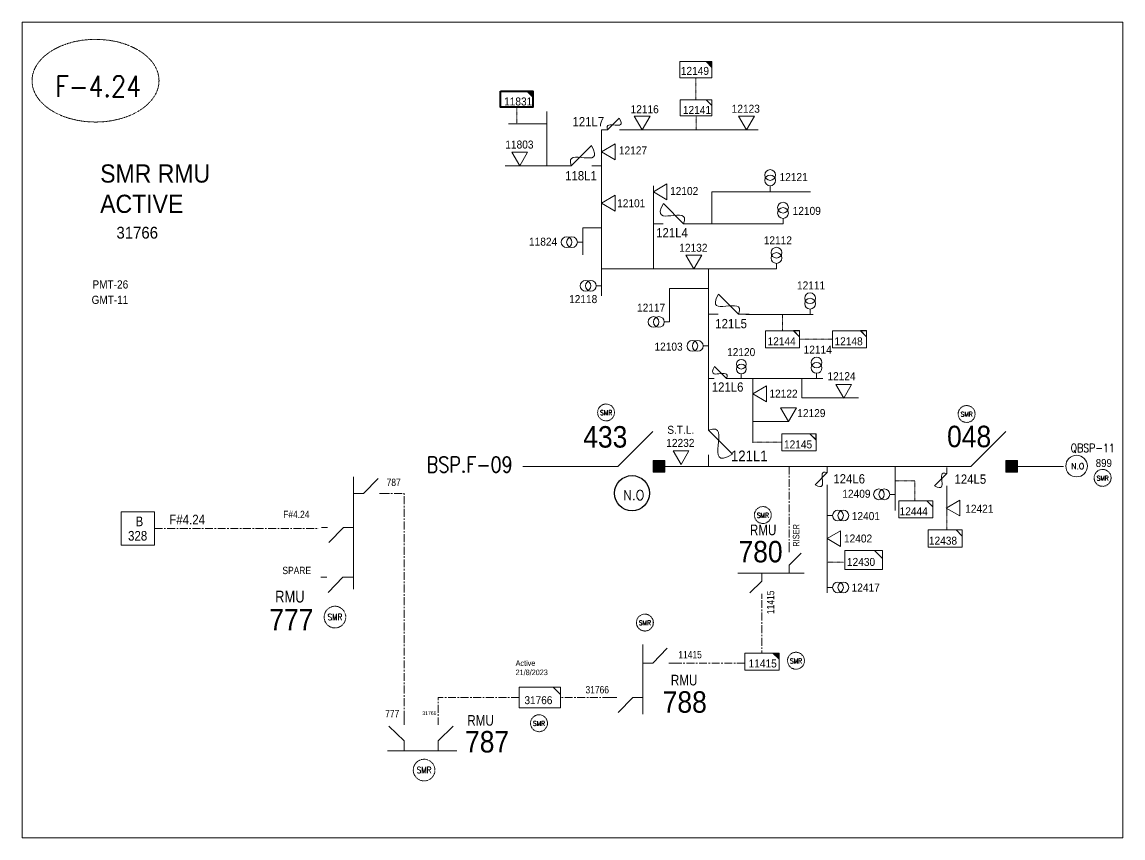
# Model space of a CAD drawing. Header units: metres. Extents: x 65984 to 144644, y -19036 to 23726.
# Drawn here: x 108278 to 110049, y -18641 to -17328 of the extents above; entities that cross this region are included whole.
import ezdxf
from ezdxf.enums import TextEntityAlignment as Align

# ---------------------------------------------------------------- set-up
doc = ezdxf.new("R2010")
doc.units = ezdxf.units.M
doc.header["$MEASUREMENT"] = 0
for name, pattern in [('( Center )', [2, 1.25, -0.25, 0.25, -0.25]), ('DGN Style 3', [0.013877, 0, -0.013877]), ('DGN Style 4', [1.6, 0.8, -0.4, 0, -0.4])]:
    doc.linetypes.add(name, pattern=pattern)
doc.layers.get('0').update_dxf_attribs({"color": 95, "lineweight": 40})
for name, color, linetype, lineweight in [('ABS', 7, 'Continuous', 40), ('ABS NUMBER', 112, 'Continuous', 30), ('d_eos', 111, 'Continuous', 40), ('d_eos no', 121, 'Continuous', 40), ('d_fco', 5, 'Continuous', 40), ('d_fco text', 95, 'Continuous', 40), ('d_oh branch', 94, 'Continuous', 40), ('d_switch', 95, 'Continuous', 40), ('d_tf', 1, 'Continuous', 40), ('d_tf no', 6, 'Continuous', 40), ('d_tf_200', 1, 'Continuous', 40), ('d_ug cable', 95, 'Continuous', 40), ('d_ug main line', 95, 'Continuous', 40), ('d_unit sub', 7, 'Continuous', 40), ('fedr no', 95, 'Continuous', 40), ('GRID STATION  04', 7, 'Continuous', 40), ('O H MAIN FEEDER', 4, 'Continuous', 100), ('SW N O', 114, 'Continuous', 30)]:
    doc.layers.add(name, color=color, linetype=linetype, lineweight=lineweight)
doc.styles.add('NASKHF', font='naskhf.shx', dxfattribs={"height": 8})
doc.styles.add('Style-Arial', font='arial.ttf')
doc.styles.add('Style-ENGINEERING', font='ENGINEERING.shx')
doc.styles.add('Style-msdefault', font='msdefault.shx')
doc.styles.add('Style-simplex', font='simplex.shx')
doc.styles.add('Style-STANDARD', font='STANDARD.shx')

# ---------------------------------------------------------------- blocks, each defined once
blk = doc.blocks.new('TF_8')
at = {"color": 0, "linetype": 'ByBlock', "lineweight": -2}
blk.add_line((6.3, 4.95), (9.9, 1.35), dxfattribs=at)
blk.add_3dface([(-10.1, 4.95), (9.9, 4.95), (9.9, -5.05), (-10.1, -5.05)], dxfattribs=at)
blk = doc.blocks.new('exist.us-1000kva')
at = {"color": 0, "linetype": 'ByBlock', "lineweight": -2, "flags": 128}
blk.add_lwpolyline([(40, 12.9), (32.8, 20), (40, 20)], close=True, dxfattribs=at)
at = {"color": 0, "linetype": 'ByBlock', "lineweight": -2, "extrusion": (0, 0, -1)}
blk.add_solid([(-40, 12.9), (-32.8, 20), (-40, 20)], dxfattribs=at)
at = {"color": 0, "linetype": 'ByBlock', "lineweight": -2, "xscale": 2, "yscale": 2}
blk.add_blockref('TF_8', (20.2, 10.1), dxfattribs=at)
blk = doc.blocks.new('*U1259')
at = {"layer": 'd_eos', "color": 2, "linetype": 'Continuous', "lineweight": 13, "ltscale": 1.899626}
for p, q in [((8.43, 12.09), (8.43, 14.91)), ((8.43, 4.64), (15.43, 11.44)), ((8.43, 0), (8.43, 4.64)), ((22.32, -0.01), (-16.15, 0)), ((-7.43, -4.65), (-14.43, -11.45)), ((-7.43, 0), (-7.43, -4.65)), ((-7.43, -12.1), (-7.43, -14.92))]:
    blk.add_line(p, q, dxfattribs=at)
blk = doc.blocks.new('TFU_138')
at = {"layer": 'd_tf_200', "color": 194, "linetype": 'Continuous', "lineweight": 13}
blk.add_line((0, 10), (0, 0), dxfattribs=at)
for centre in [(0, 30), (0, 20)]:
    blk.add_circle(centre, 10, dxfattribs=at)
blk = doc.blocks.new('*U1261')
at = {"layer": 'd_unit sub', "color": 194, "linetype": 'Continuous', "lineweight": 13}
for p, q in [((-9.2, 4.61), (9.19, 4.61)), ((-9.2, -4.58), (-9.2, 4.61)), ((9.19, 0.73), (5.31, 4.61)), ((5.97, 4.61), (9.19, 4.61)), ((9.19, 4.61), (9.19, 1.4)), ((9.19, 4.61), (9.19, -4.58)), ((9.19, -4.58), (-9.2, -4.58))]:
    blk.add_line(p, q, dxfattribs=at)
blk = doc.blocks.new('FUSE01')
at = {"color": 0, "linetype": 'ByBlock', "lineweight": -2}
blk.add_line((0, -17.15), (0, -22.55), dxfattribs=at)
at = {"color": 0, "linetype": 'ByBlock', "lineweight": -2, "flags": 128}
blk.add_lwpolyline([(0, 0.05), (0, -5.75), (-11.2, -16.95)], dxfattribs=at)
at = {"color": 0, "linetype": 'ByBlock', "lineweight": -2}
blk.add_open_spline([(-11.2, -16.95), (3.4, -25.35), (-11.6, -1.35), (0, -5.75)], degree=3, dxfattribs=at)
blk = doc.blocks.new('ABS2_1_1')
at = {"color": 0, "linetype": 'ByBlock', "lineweight": -2, "ltscale": 500}
for q in [(-29900, 43500), (0, 0)]:
    blk.add_line((0, 13600), q, dxfattribs=at)
at = {"color": 0, "linetype": 'ByBlock', "lineweight": -2, "ltscale": 500, "flags": 128}
for points in [[(5000, 43600), (-5000, 43600), (-5000, 53600), (5000, 53600)], [(3791, 49653), (3791, 49653), (3791, 49653)]]:
    blk.add_lwpolyline(points, close=True, dxfattribs=at)
at = {"color": 0, "linetype": 'ByBlock', "lineweight": -2, "ltscale": 500}
for points in [[(5000, 43600), (-5000, 43600), (5000, 53600), (-5000, 53600)], [(3791, 49653), (3791, 49653), (3791, 49653)]]:
    blk.add_solid(points, dxfattribs=at)
blk = doc.blocks.new('*U1012')
at = {"layer": 'd_fco', "color": 7, "linetype": 'Continuous', "lineweight": 13}
blk.add_line((-4.6, 4.21), (-10.13, 4.21), dxfattribs=at)
at = {"layer": 'd_fco', "color": 7, "linetype": 'Continuous', "lineweight": 13, "flags": 128}
blk.add_lwpolyline([(13.02, 4.21), (7.07, 4.21), (-4.4, -7.26)], dxfattribs=at)
at = {"layer": 'd_fco', "color": 7, "linetype": 'Continuous', "lineweight": 13}
blk.add_open_spline([(-4.4, -7.26), (-13, 7.69), (11.58, -7.67), (7.07, 4.21)], degree=3, dxfattribs=at)
blk = doc.blocks.new('*U3036')
at = {"layer": 'd_unit sub', "color": 2, "linetype": 'Continuous', "lineweight": 13, "flags": 128}
blk.add_lwpolyline([(20, 10), (20, 2.7), (12.8, 10)], close=True, dxfattribs=at)
at = {"layer": 'd_unit sub', "color": 2, "linetype": 'Continuous', "lineweight": 13, "xscale": 2, "yscale": 2, "zscale": 0.8845711694560098, "rotation": 359.9999999999999}
blk.add_blockref('TF_8', (0.2, 0.1), dxfattribs=at)
blk = doc.blocks.new('TRA1_1182')
at = {"layer": 'd_tf', "color": 194, "linetype": 'Continuous', "lineweight": 13, "ltscale": 0.001286, "flags": 128}
blk.add_lwpolyline([(10, -17), (0, 0), (-10, -17)], close=True, dxfattribs=at)
blk = doc.blocks.new('TRA1_1181')
at = {"layer": 'd_tf', "color": 194, "linetype": 'Continuous', "lineweight": 13, "ltscale": 0.001286, "xscale": 1.000046566207833, "yscale": 1.000046566207833, "zscale": 1.000046566207833, "rotation": 180}
blk.add_blockref('TRA1_1182', (0, 0), dxfattribs=at)
blk = doc.blocks.new('*U3039')
at = {"layer": 'd_unit sub', "color": 194, "linetype": 'Continuous', "lineweight": 13, "flags": 128}
blk.add_lwpolyline([(5.07, 3.99), (7.93, 3.99), (7.93, 1.13)], close=True, dxfattribs=at)
at = {"layer": 'd_unit sub', "color": 194, "linetype": 'Continuous', "lineweight": 13, "xscale": 0.7946313405145354, "yscale": 0.7946313405145354, "zscale": 0.3973156702572677, "rotation": 359.9999999999999}
blk.add_blockref('TF_8', (0.07, 0.05), dxfattribs=at)
blk = doc.blocks.new('TRA1_1184')
at = {"layer": 'd_tf', "color": 194, "linetype": 'Continuous', "lineweight": 13, "ltscale": 0.001286, "extrusion": (0, 0, -1), "flags": 128}
blk.add_lwpolyline([(-10, -17), (0, 0), (10, -17)], close=True, dxfattribs=at)
blk = doc.blocks.new('TRA1_1183')
at = {"layer": 'd_tf', "color": 194, "linetype": 'Continuous', "lineweight": 13, "ltscale": 0.001286, "xscale": 1.000046566207834, "yscale": 1.000046566207834, "zscale": 1.000046566207834, "rotation": 180}
blk.add_blockref('TRA1_1184', (0, 0), dxfattribs=at)
blk = doc.blocks.new('*U1430')
at = {"layer": 'SW N O', "color": 3, "lineweight": 13}
blk.add_circle((0, 0), 16.8, dxfattribs=at)
at = {"layer": 'SW N O', "color": 3, "lineweight": 13, "style": 'Style-STANDARD'}
blk.add_text('N.O', height=9.6, dxfattribs=at).set_placement((1.7, -0.2), align=Align.MIDDLE_CENTER)
blk = doc.blocks.new('*U3529')
at = {"layer": 'SW N O', "color": 3}
blk.add_circle((0, 0), 16.8, dxfattribs=at)
at = {"layer": 'SW N O', "color": 3, "insert": (1.7, -1.8), "char_height": 9.6, "attachment_point": 5, "line_spacing_factor": 0.6, "style": 'Style-STANDARD'}
blk.add_mtext('N.O', dxfattribs=at)

msp = doc.modelspace()

# ---------------------------------------------------------------- linework, layer by layer
at = {"layer": 'd_eos', "color": 2, "linetype": 'Continuous', "lineweight": 13, "ltscale": 2.206107}
for p, q in [((108811.4, -18059.9), (108811.4, -18240.6)), ((108827.4, -18086.7), (108850.9, -18062.5)), ((108811.4, -18086.7), (108827.4, -18086.7)), ((108853.2, -18086.7), (108862.9, -18086.7)), ((108769.6, -18141.5), (108759.8, -18141.5)), ((108795.3, -18141.5), (108771.8, -18165.7)), ((108811.4, -18141.5), (108795.3, -18141.5)), ((108768.4, -18221.5), (108758.7, -18221.5)), ((108794.2, -18221.5), (108770.7, -18245.7)), ((108810.2, -18221.5), (108794.2, -18221.5)), ((109276.7, -18441.5), (109276.6, -18329.8)), ((109292.7, -18359.9), (109316.2, -18335.7)), ((109276.6, -18359.9), (109292.7, -18359.9)), ((109318.4, -18359.9), (109328.2, -18359.9)), ((109234.9, -18414.7), (109225.1, -18414.8)), ((109260.6, -18414.7), (109237.1, -18439)), ((109276.6, -18414.7), (109260.6, -18414.7)), ((108892.7, -18458.9), (108892.7, -18449.1)), ((108947.5, -18458.9), (108947.5, -18449.1)), ((108892.7, -18484.6), (108868.5, -18461.1)), ((108947.5, -18484.6), (108971.7, -18461.1)), ((108892.7, -18500.7), (108892.7, -18484.6)), ((108947.5, -18500.7), (108947.5, -18484.6)), ((108865.9, -18500.7), (108977.6, -18500.7))]:
    msp.add_line(p, q, dxfattribs=at)
at = {"layer": 'd_oh branch', "color": 194, "linetype": 'Continuous', "lineweight": 13}
for p, q in [((109122.2, -17472), (109122.2, -17559.2)), ((109122.2, -17491.6), (109060.9, -17491.6)), ((109210.4, -17768.8), (109210.4, -17501.4)), ((109462.3, -17501.4), (109247.6, -17501.4)), ((109147.7, -17559.2), (109055.4, -17559.2)), ((109293.7, -17725), (109293.7, -17591.5)), ((109387.7, -17652.6), (109387.7, -17601.2)), ((109387.7, -17601.2), (109546.7, -17601.2)), ((109354.6, -17652.6), (109502.3, -17652.6)), ((109210.4, -17659.4), (109180.1, -17659.4)), ((109180.1, -17659.4), (109180.1, -17702.5)), ((109491.7, -17725), (109210.4, -17725)), ((109382.4, -17725), (109382.4, -17975.8)), ((109319.9, -17756.5), (109319.9, -17810.6)), ((109382.4, -17756.5), (109319.9, -17756.5)), ((109442.6, -17798.4), (109550.8, -17798.4)), ((109416.5, -17901.8), (109566.4, -17901.8)), ((109453.7, -17901.8), (109453.7, -18005)), ((109532.6, -17901.8), (109532.6, -17932.5)), ((109532.6, -17932.5), (109623.7, -17932.5)), ((109453.7, -17970.7), (109511.2, -17970.7)), ((109682.4, -18043.1), (109682.4, -18114.1)), ((109573.4, -18075.6), (109573.4, -18246.2)), ((109765.6, -18082.5), (109765.6, -18120.4))]:
    msp.add_line(p, q, dxfattribs=at)
at = {"layer": 'd_ug cable', "color": 194, "linetype": 'DGN Style 3', "lineweight": 13}
for p, q in [((109362.2, -17453.4), (109362.2, -17417.6)), ((109362.6, -17478.9), (109362.6, -17501.4)), ((109501.4, -17798.4), (109501.4, -17824.6)), ((109528.9, -17838.3), (109581.7, -17838.3)), ((109500.4, -18004.2), (109453.7, -18004.2)), ((109600.2, -18197.2), (109573.4, -18197.2))]:
    msp.add_line(p, q, dxfattribs=at)
at = {"layer": 'd_ug cable', "color": 194, "linetype": 'DGN Style 3', "lineweight": 13, "flags": 128}
for points in [[(109074, -17491.6), (109074, -17465)], [(109682.4, -18066.5), (109714.1, -18066.5), (109714.1, -18098.2)], [(109765.6, -18120.4), (109765.6, -18145.3)]]:
    msp.add_lwpolyline(points, dxfattribs=at)
at = {"layer": 'd_ug cable', "color": 2, "linetype": 'DGN Style 4', "lineweight": 13}
for centre in [(109217.7, -17956.2), (109797.6, -17958.7), (110016.3, -18061.5), (109469.8, -18121.3), (109280.1, -18294.3), (109523.1, -18355.7), (109109.8, -18456.3)]:
    msp.add_circle(centre, 13.6, dxfattribs=at)
at = {"layer": 'd_ug cable', "color": 2, "linetype": 'DGN Style 3', "lineweight": 13}
for centre in [(108781.6, -18285.5), (108925, -18531.7)]:
    msp.add_circle(centre, 17.4, dxfattribs=at)
at = {"layer": 'd_ug main line', "color": 194, "linetype": '( Center )', "lineweight": 13, "ltscale": 10.16064}
msp.add_line((109512.1, -18043.1), (109512.3, -18173.2), dxfattribs=at)
at = {"layer": 'd_ug main line', "color": 194, "linetype": '( Center )', "lineweight": 13, "ltscale": 10.155313, "flags": 128}
for points in [[(108892.7, -18449.1), (108892.7, -18086.7), (108862.9, -18086.7)], [(108491.5, -18142.9), (108755.6, -18142.9)], [(109468.3, -18258), (109468.3, -18343.4)], [(109440.9, -18359.9), (109319.3, -18359.9)], [(109077.7, -18414.7), (108947.5, -18414.7), (108947.5, -18449.1)], [(109224.7, -18414.7), (109144.4, -18414.7)]]:
    msp.add_lwpolyline(points, dxfattribs=at)
at = {"layer": 'fedr no', "color": 82, "linetype": 'DGN Style 3', "lineweight": 13, "true_color": 0x1dc70e}
msp.add_ellipse((108396.5, -17422.4), major_axis=(102.1, 0), ratio=0.651175, dxfattribs=at)
at = {"layer": 'GRID STATION  04', "color": 194, "linetype": 'Continuous', "lineweight": 13, "ltscale": 1.824679, "flags": 128}
msp.add_lwpolyline([(108437.9, -18116.2), (108437.9, -18169.7), (108491.5, -18169.7), (108491.5, -18116.2)], close=True, dxfattribs=at)
at = {"layer": 'O H MAIN FEEDER', "color": 134, "lineweight": 13, "ltscale": 1.687584}
msp.add_line((109083.7, -18043.1), (109220.8, -18043.1), dxfattribs=at)
at = {"layer": 'O H MAIN FEEDER', "color": 194, "lineweight": 13, "ltscale": 1.687584}
msp.add_line((109304.3, -18043.1), (109804.4, -18043.1), dxfattribs=at)
at = {"layer": 'O H MAIN FEEDER', "color": 11, "lineweight": 13, "ltscale": 1.687584}
msp.add_line((109879.6, -18043.1), (109953.4, -18043.1), dxfattribs=at)
at = {"layer": 'O H MAIN FEEDER', "color": 140, "lineweight": 13, "ltscale": 0.861012, "flags": 128}
msp.add_lwpolyline([(110049.1, -17328), (108278.3, -17328), (108278.3, -18640.9), (110049.1, -18640.9)], close=True, dxfattribs=at)

# ---------------------------------------------------------------- block references
at = {"layer": 'ABS', "color": 2, "linetype": 'Continuous', "lineweight": 13, "ltscale": 2.809323, "xscale": 0.001882249049226443, "yscale": 0.001882249049226443, "zscale": 0.001246485394110771, "rotation": 269.9999999999997}
for p in [(109211.2, -18043.1), (109778.7, -18043.1)]:
    msp.add_blockref('ABS2_1_1', p, dxfattribs=at)
at = {"layer": 'd_eos', "color": 2, "linetype": 'Continuous', "lineweight": 13, "ltscale": 1.899626, "xscale": 2.770377249071222, "yscale": 2.770377249071222, "zscale": 2.770377249071222, "rotation": 179.9999999999999}
msp.add_blockref('*U1259', (109491.7, -18214.6), dxfattribs=at)
at = {"layer": 'd_fco', "color": 7, "linetype": 'Continuous', "lineweight": 13}
for name, p, xscale, yscale, zscale, rotation in [('FUSE01', (109210.5, -17501.4), 1.677128493851415, -1.677128493851415, 1.445392585693808, 270), ('FUSE01', (109145.1, -17559.2), 2.890785171387615, -2.890785171387615, 1.445392585693808, 270), ('FUSE01', (109359, -17652.6), 2.890785171387615, 2.890785171387615, 1.445392585693808, 270), ('FUSE01', (109447.5, -17798.3), 2.890785171387615, 2.890785171387615, 1.445392585693808, 270), ('FUSE01', (109421.5, -17901.8), 1.734471102832838, 1.734471102832838, 1.445392585693808, 270), ('*U1012', (109396.7, -18008.7), 3.386879999999999, 3.386879999999999, 3.386879999999999, 89.99999999822472)]:
    msp.add_blockref(name, p, dxfattribs=dict(at, xscale=xscale, yscale=yscale, zscale=zscale, rotation=rotation))
at = {"layer": 'd_fco', "color": 7, "linetype": 'Continuous', "lineweight": 13, "xscale": 1.734471102834715, "yscale": 1.734471102834715, "zscale": 1.445392585693808}
msp.add_blockref('FUSE01', (109573.4, -18043.1), dxfattribs=at)
at = {"layer": 'd_fco', "color": 194, "linetype": 'Continuous', "lineweight": 13, "xscale": 1.734471102834715, "yscale": 1.734471102834715, "zscale": 1.445392585693808}
msp.add_blockref('FUSE01', (109765.6, -18044.7), dxfattribs=at)
at = {"layer": 'd_tf', "color": 194, "linetype": 'Continuous', "lineweight": 13, "ltscale": 0.001286, "xscale": 1.27872, "yscale": 1.27872, "zscale": 1.27872}
for p, rotation in [((109275.6, -17501.4), 359.9999999999999), ((109443.5, -17501.4), 359.9999999999999), ((109210.4, -17536.9), 269.9999999999999), ((109293.8, -17601.2), 269.9999999999999), ((109358.9, -17725), 359.9999999999999), ((109453.8, -17926.3), 269.9999999999999), ((109599.9, -17933.1), 359.9999999999999), ((109573.1, -18159.3), 269.9999999999999)]:
    msp.add_blockref('TRA1_1181', p, dxfattribs=dict(at, rotation=rotation))
at = {"layer": 'd_tf', "color": 194, "linetype": 'Continuous', "lineweight": 13, "ltscale": 0.001286, "extrusion": (0, 0, -1), "xscale": 1.27872, "yscale": 1.27872, "zscale": 1.27872}
for name, p, rotation in [('TRA1_1181', (-109078.7, -17559.2), 359.9999999999999), ('TRA1_1183', (-109210.4, -17619.5), 89.99999999981377), ('TRA1_1181', (-109511.2, -17970.7), 359.9999999999999), ('TRA1_1183', (-109764.8, -18110), 89.99999999999997)]:
    msp.add_blockref(name, p, dxfattribs=dict(at, rotation=rotation))
msp.add_blockref('TRA1_1181', (-109338.2, -18039.7), dxfattribs=at)
at = {"layer": 'd_tf_200', "color": 194, "linetype": 'Continuous', "lineweight": 13}
for p, xscale, yscale, zscale, rotation in [((109481.6, -17600.1), 0.864, 0.864, 0.864, 359.9999999999999), ((109180.1, -17682.2), 0.864, 0.864, 0.864, 89.99999999999984), ((109545.8, -17798.4), 0.864, 0.864, 0.864, 359.9999999999998), ((109382.4, -17849.2), 0.864, 0.864, 0.864, 89.99999999999984), ((109556.3, -17901.8), 0.864, 0.864, 0.864, 359.9999999999998), ((109435.1, -17901.9), 0.7776, 0.7776, 0.7776, 359.9999999999999), ((109573.4, -18122.2), 0.864, 0.864, 0.864, 269.9999999999998), ((109573.4, -18237.7), 0.864, 0.864, 0.864, 269.9999999999999)]:
    msp.add_blockref('TFU_138', p, dxfattribs=dict(at, xscale=xscale, yscale=yscale, zscale=zscale, rotation=rotation))
at = {"layer": 'd_tf_200', "color": 194, "linetype": 'Continuous', "lineweight": 13, "extrusion": (0, 0, -1), "xscale": 0.864, "yscale": 0.864, "zscale": 0.864}
for p, rotation in [((-109502.3, -17652.6), 359.9999999999999), ((-109491.7, -17725), 359.9999999999999), ((-109210.5, -17752.5), 269.9999999999998), ((-109319.9, -17810.6), 269.9999999999998), ((-109682.5, -18088), 269.9999999999998)]:
    msp.add_blockref('TFU_138', p, dxfattribs=dict(at, rotation=rotation))
at = {"layer": 'd_unit sub', "color": 194, "linetype": 'Continuous', "lineweight": 13, "zscale": 1.373122956409117, "rotation": 359.9999999999999}
for name, p, xscale, yscale in [('exist.us-1000kva', (109336.3, -17417.6), 1.292895001729846, 1.292895001729846), ('TF_8', (109362.4, -17466), 2.553636194254661, 2.553636194254661)]:
    msp.add_blockref(name, p, dxfattribs=dict(at, xscale=xscale, yscale=yscale))
at = {"layer": 'd_unit sub', "color": 194, "linetype": 'Continuous', "lineweight": 40, "xscale": 1.292895001729846, "yscale": 1.292895001729846, "zscale": 1.373122956409117, "rotation": 359.9999999999999}
msp.add_blockref('exist.us-1000kva', (109048.1, -17465), dxfattribs=at)
at = {"layer": 'd_unit sub', "color": 194, "linetype": 'Continuous', "lineweight": 13}
for name, p, xscale, yscale, zscale in [('*U3039', (109501.5, -17838.4), 3.456, 3.456, 3.456), ('*U3039', (109609.2, -17838.4), 3.456, 3.456, 3.456), ('*U3039', (109527.9, -18004.3), 3.456, 3.456, 3.456), ('*U3039', (109716, -18112), 3.456, 3.456, 3.456), ('*U3039', (109763.1, -18159.1), 3.456, 3.456, 3.456), ('*U1261', (109632, -18193.8), 3.307327517578521, 3.307327517578521, 3.307327517578521)]:
    msp.add_blockref(name, p, dxfattribs=dict(at, xscale=xscale, yscale=yscale, zscale=zscale))
at = {"layer": 'd_unit sub', "color": 2, "linetype": 'Continuous', "lineweight": 13, "xscale": 1.373122956409117, "yscale": 1.373122956409117, "zscale": 1.373122956409117, "rotation": 359.9999999999999}
msp.add_blockref('exist.us-1000kva', (109440.9, -18370.9), dxfattribs=at)
at = {"layer": 'd_unit sub', "color": 2, "linetype": 'Continuous', "lineweight": 13, "xscale": 1.667350739536461, "yscale": 1.667350739536461, "zscale": 1.667350739536461}
msp.add_blockref('*U3036', (109111.1, -18414.7), dxfattribs=at)
at = {"layer": 'SW N O', "color": 3, "lineweight": 13, "xscale": 1.03386382058168, "yscale": 1.03386382058168, "zscale": 1.03386382058168}
msp.add_blockref('*U1430', (109974.5, -18042.5), dxfattribs=at)
at = {"layer": 'SW N O', "color": 3, "xscale": 1.679902982301745, "yscale": 1.679902982301745, "zscale": 1.679902982301745}
msp.add_blockref('*U3529', (109259.4, -18086.1), dxfattribs=at)

# ---------------------------------------------------------------- texts
at = {"layer": 'ABS NUMBER', "color": 2, "lineweight": 13, "style": 'Style-Arial', "width": 0.88}
for s, p in [('433', (109181, -17978.2)), ('048', (109766.2, -17977.6))]:
    msp.add_text(s, height=34.56, dxfattribs=at).set_placement(p, align=Align.TOP_LEFT)
at = {"layer": 'd_eos no', "color": 7, "linetype": 'Continuous', "lineweight": 13, "style": 'Style-Arial', "width": 0.88}
msp.add_text('PMT-26', height=13.18, dxfattribs=at).set_placement((108391.5, -17743.6), align=Align.TOP_LEFT)
at = {"layer": 'd_eos no', "color": 2, "linetype": 'Continuous', "lineweight": 13, "ltscale": 0.9, "style": 'Style-msdefault', "width": 0.818182}
for p in [(109449, -18136.7), (109321.9, -18378.3), (108994.5, -18443.1)]:
    msp.add_text('RMU', height=17.11, dxfattribs=at).set_placement(p, align=Align.TOP_LEFT)
at = {"layer": 'd_eos no', "color": 2, "linetype": 'Continuous', "lineweight": 13}
for s, height, style, width, p in [('780', 34.56, 'Style-Arial', 0.88, (109430.7, -18162.9)), ('RMU', 19.01, 'Style-msdefault', 0.818182, (108685.4, -18243)), ('777', 34.56, 'Style-Arial', 0.88, (108676.1, -18272.3)), ('788', 34.56, 'Style-Arial', 0.88, (109308.8, -18404.8)), ('787', 34.56, 'Style-Arial', 0.88, (108990.9, -18468.8))]:
    msp.add_text(s, height=height, dxfattribs=dict(at, style=style, width=width)).set_placement(p, align=Align.TOP_LEFT)
at = {"layer": 'd_eos no', "color": 7, "linetype": 'Continuous', "lineweight": 13, "insert": (108390.2, -17768.4), "char_height": 13.088, "attachment_point": 1, "style": 'NASKHF'}
msp.add_mtext('\\fArial|b0|i0|c178178|p39;\\H1x;\\W0.88;GMT-11\\P', dxfattribs=at)
at = {"layer": 'd_fco text', "color": 7, "linetype": 'Continuous', "lineweight": 13, "style": 'Style-msdefault', "width": 0.916667}
for s, height, p in [('121L7', 14.95, (109214.6, -17495.8)), ('118L1', 14.95, (109202.8, -17582.8)), ('121L4', 14.95, (109349.2, -17674.6)), ('121L5', 14.95, (109444.3, -17820.7)), ('121L6', 14.95, (109438.6, -17922.8)), ('121L1', 17.27, (109477.4, -18034.8)), ('124L6', 14.95, (109634.2, -18070.5))]:
    msp.add_text(s, height=height, rotation=0, dxfattribs=at).set_placement(p, align=Align.RIGHT)
at = {"layer": 'd_fco text', "color": 194, "linetype": 'Continuous', "lineweight": 13, "style": 'Style-msdefault', "width": 0.916667}
msp.add_text('124L5', height=14.95, rotation=0, dxfattribs=at).set_placement((109829.1, -18071), align=Align.RIGHT)
at = {"layer": 'd_fco text', "color": 2, "linetype": 'Continuous', "lineweight": 13, "ltscale": 1.29648, "insert": (110031.3, -18044.1), "char_height": 12.734, "attachment_point": 9, "rotation": 0, "style": 'NASKHF'}
msp.add_mtext('\\Fmsdefault;\\H1x;\\W0.916667;899', dxfattribs=at)
at = {"layer": 'd_switch', "color": 194, "linetype": 'Continuous', "lineweight": 13, "style": 'Style-ENGINEERING', "width": 0.857143}
for s, height, p in [('787', 11.85, (108864.7, -18062.8)), ('F#4.24', 11.85, (108698.3, -18114.4)), ('SPARE', 11.85, (108697.1, -18204.5)), ('31766', 11.85, (109184.6, -18396.4)), ('777', 11.85, (108862.4, -18435)), ('31766', 5.93, (108922.2, -18437.1))]:
    msp.add_text(s, height=height, dxfattribs=at).set_placement(p, align=Align.TOP_LEFT)
for s, height, p in [('RISER', 10.41, (109518.1, -18172.3)), ('11415', 11.85, (109476.3, -18280.6))]:
    msp.add_text(s, height=height, rotation=90, dxfattribs=at).set_placement(p, align=Align.TOP_LEFT)
at = {"layer": 'd_switch', "color": 194, "linetype": 'Continuous', "lineweight": 13, "insert": (109333.9, -18340), "char_height": 11.854, "attachment_point": 1, "style": 'NASKHF'}
msp.add_mtext('\\FENGINEERING;\\H1x;\\W0.857143;11415\\P', dxfattribs=at)
at = {"layer": 'd_tf no', "color": 194, "linetype": 'Continuous', "lineweight": 13, "style": 'Style-msdefault', "width": 0.947368}
for s, p in [('12149', (109337.9, -17400.2)), ('12116', (109257.1, -17461.9)), ('12141', (109341.2, -17463.1)), ('12123', (109419.7, -17461.1)), ('11803', (109055.6, -17518.7)), ('12127', (109238.3, -17528.2)), ('12121', (109496.7, -17571)), ('12102', (109320.6, -17593.5)), ('12109', (109517.8, -17625.4)), ('11824', (109093.7, -17675)), ('12132', (109335.4, -17684.8)), ('12111', (109524.7, -17745.4)), ('12103', (109295.5, -17843.9)), ('12144', (109477.4, -17835.3)), ('12114', (109535.4, -17848.8)), ('12148', (109585.1, -17835.3)), ('12120', (109412.3, -17852.7)), ('12124', (109573.7, -17891.4)), ('12122', (109480.4, -17919.5)), ('12129', (109525.2, -17950.8)), ('12232', (109314.5, -17998.8)), ('12145', (109503.8, -18001.2)), ('12444', (109689.8, -18108.9)), ('12401', (109612.9, -18116.5)), ('12402', (109600.3, -18152.6)), ('12438', (109736.9, -18156.1)), ('12430', (109605.1, -18190.3)), ('12417', (109612.6, -18231.5))]:
    msp.add_text(s, height=12.87, dxfattribs=at).set_placement(p, align=Align.TOP_LEFT)
at = {"layer": 'd_tf no', "color": 194, "linetype": 'Continuous', "lineweight": 40, "style": 'Style-msdefault', "width": 0.947368}
msp.add_text('11831', height=12.87, dxfattribs=at).set_placement((109053.6, -17449.4), align=Align.TOP_LEFT)
at = {"layer": 'd_tf no', "color": 194, "linetype": 'Continuous', "lineweight": 13, "style": 'Style-msdefault', "width": 0.947368}
for s, p in [('12101', (109280.8, -17613.2)), ('12118', (109203.5, -17767.4)), ('12117', (109312.8, -17781.2)), ('12409', (109643, -18080.6)), ('12421', (109840.7, -18104.7))]:
    msp.add_text(s, height=12.87, dxfattribs=at).set_placement(p, align=Align.TOP_RIGHT)
at = {"layer": 'd_tf no', "color": 121, "linetype": 'Continuous', "lineweight": 13, "style": 'Style-msdefault', "width": 0.947368}
msp.add_text('31766', height=18.99, dxfattribs=at).set_placement((108430.1, -17657.5), align=Align.TOP_LEFT)
at = {"layer": 'd_tf no', "color": 194, "linetype": 'Continuous', "lineweight": 13, "style": 'Style-msdefault', "width": 0.947368}
msp.add_text('12112', height=12.87, dxfattribs=at).set_placement((109471.3, -17685.7))
at = {"layer": 'd_tf no', "color": 1, "linetype": 'Continuous', "lineweight": 13, "ltscale": 1.716013, "style": 'Style-simplex', "width": 0.909091}
for p in [(109217.8, -17956.6), (109797.7, -17959.1), (110016.4, -18062), (109469.9, -18121.7), (109280.1, -18294.7), (109523.2, -18356.1), (109109.8, -18456.7)]:
    msp.add_text('SMR', height=7.69, dxfattribs=at).set_placement(p, align=Align.MIDDLE_CENTER)
at = {"layer": 'd_tf no', "color": 7, "linetype": 'Continuous', "lineweight": 13, "style": 'Style-msdefault', "width": 0.947368}
msp.add_text('S.T.L.', height=12.87, dxfattribs=at).set_placement((109316.1, -17977.7), align=Align.TOP_LEFT)
at = {"layer": 'd_tf no', "color": 2, "linetype": 'Continuous', "lineweight": 13, "style": 'Style-msdefault'}
for s, height, width, p in [('11415', 12.87, 0.947368, (109446.9, -18353.7)), ('31766', 12.79, 0.945946, (109086.4, -18412.8))]:
    msp.add_text(s, height=height, dxfattribs=dict(at, width=width)).set_placement(p, align=Align.TOP_LEFT)
at = {"layer": 'd_tf no', "color": 121, "linetype": 'Continuous', "lineweight": 40, "insert": (108404, -17557.1), "char_height": 29.258, "attachment_point": 1, "style": 'NASKHF'}
msp.add_mtext('\\Fmsdefault;\\H1x;\\W0.945946;SMR RMU \\PACTIVE', dxfattribs=at)
at = {"layer": 'd_tf no', "color": 1, "linetype": 'Continuous', "lineweight": 40, "ltscale": 0.9, "char_height": 10.227, "attachment_point": 5, "line_spacing_factor": 1.2, "style": 'Style-STANDARD'}
for insert in [(108781.6, -18285.5), (108925, -18531.7)]:
    msp.add_mtext('\\H1x;\\W0.909091;SMR\\P', dxfattribs=dict(at, insert=insert))
at = {"layer": 'd_tf no', "color": 121, "linetype": 'Continuous', "lineweight": 40, "insert": (109072.2, -18355.1), "char_height": 8.914, "width": 85.121, "attachment_point": 1, "style": 'NASKHF'}
msp.add_mtext('\\pi-89.1359,l89.1359,tz;\\Fmsdefault;\\H1x;\\W0.945946;Active\\P21/8/2023', dxfattribs=at)
at = {"layer": 'fedr no', "color": 6, "linetype": 'Continuous', "lineweight": 13, "style": 'Style-STANDARD', "width": 0.909091}
msp.add_text('F-4.24', height=34.14, dxfattribs=at).set_placement((108400.8, -17431.5), align=Align.MIDDLE_CENTER)
at = {"layer": 'fedr no', "color": 55, "linetype": 'Continuous', "lineweight": 13, "style": 'Style-STANDARD', "width": 0.909091}
for s, height, p in [('QBSP-11', 13.32, (110000.3, -18013.4)), ('BSP.F-09', 24.94, (108998.3, -18040.2))]:
    msp.add_text(s, height=height, dxfattribs=at).set_placement(p, align=Align.MIDDLE_CENTER)
at = {"layer": 'GRID STATION  04', "color": 194, "linetype": 'Continuous', "lineweight": 13, "style": 'Style-msdefault', "width": 0.888889}
for s, height, p in [('B', 15.6, (108460.9, -18123.7)), ('328', 15.55, (108448.8, -18146.9))]:
    msp.add_text(s, height=height, dxfattribs=at).set_placement(p, align=Align.TOP_LEFT)
at = {"layer": 'GRID STATION  04', "color": 7, "linetype": 'Continuous', "lineweight": 13, "style": 'Style-msdefault', "width": 0.888889}
msp.add_text('F#4.24', height=15.55, dxfattribs=at).set_placement((108515.1, -18120.8), align=Align.TOP_LEFT)

doc.saveas('drawing.dxf')
